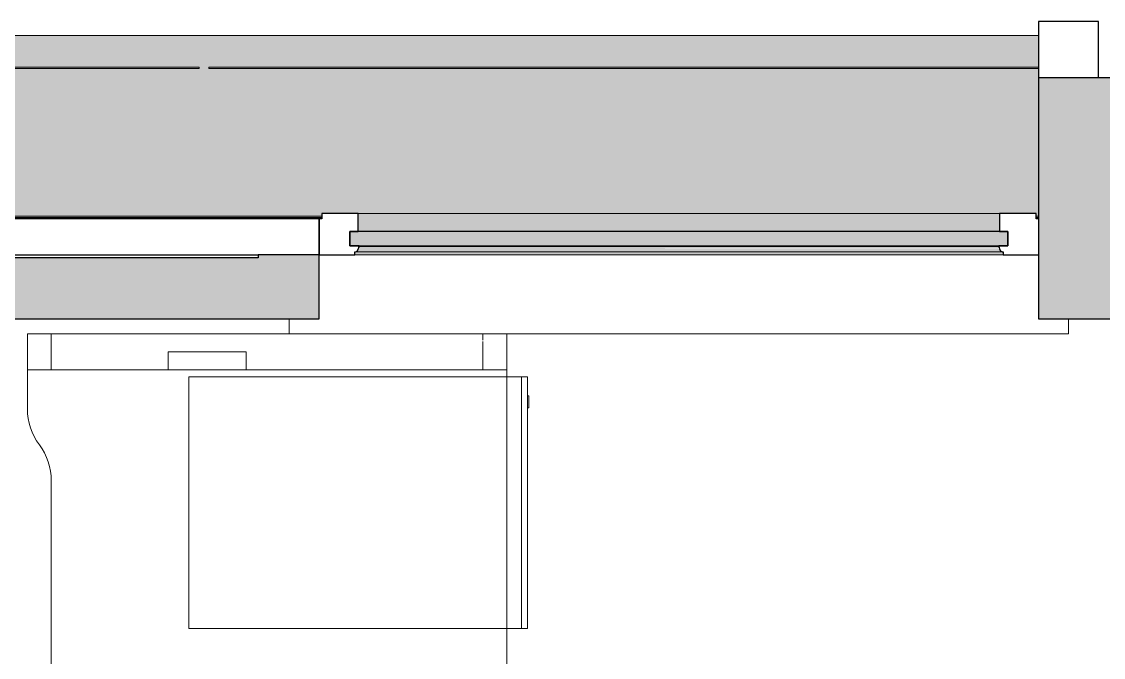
# Model space of a CAD drawing. Header units: millimetres. Extents: x 155927 to 317870, y -36033 to 97293.
# Drawn here: x 227996 to 229801, y 33681 to 34742 of the extents above; entities that cross this region are included whole.
import ezdxf

# ---------------------------------------------------------------- set-up
doc = ezdxf.new("R2010")
doc.units = ezdxf.units.MM
doc.header["$MEASUREMENT"] = 0
for name, color, linetype, lineweight in [('A-GENM', 8, 'CONTINUOUS', 9), ('A-GLAZ', 7, 'CONTINUOUS', 9), ('A-GLAZ-CWMG', 7, 'CONTINUOUS', 9), ('A-WALL', 7, 'CONTINUOUS', 9), ('A-WALL-PATT', 7, 'CONTINUOUS', 9), ('I-FURN', 8, 'CONTINUOUS', 9), ('I-WALL', 7, 'CONTINUOUS', 9)]:
    doc.layers.add(name, color=color, linetype=linetype, lineweight=lineweight)

msp = doc.modelspace()

# ---------------------------------------------------------------- hatches: boundary and pattern name
at = {"layer": 'A-GLAZ'}
for points in [[(222332.7, 34417), (223441.2, 34417), (223441.2, 34421.6), (224632.5, 34421.6), (224632.5, 34417), (225969.2, 34417), (225969.2, 34421.6), (227160.5, 34421.6), (227160.5, 34417), (228497.2, 34417), (228497.2, 34421.6), (229688.5, 34421.6), (229688.5, 34417), (229692.8, 34417), (229692.8, 34718.6), (220908.8, 34718.6), (220908.8, 34417), (220913.2, 34417), (220913.2, 34421.6), (222104.5, 34421.6), (222104.5, 34417), (222114.2, 34417)], [(228558, 34391.7), (229627.6, 34391.7), (229627.6, 34421.6), (228558, 34421.6)], [(228544.1, 34367.7), (229641.6, 34367.7), (229641.6, 34391.7), (228544.1, 34391.7)], [(228552, 34352.8), (229633.6, 34352.8), (229633.6, 34357.7), (228552, 34357.7)], [(228553.6, 34357.7), (229630.8, 34358.2), (229628.1, 34361.3), (229627.4, 34362.7), (228557.8, 34362.7), (228556, 34359), (228554.9, 34358.2)], [(228557.8, 34362.7), (229627.6, 34363.7), (229626.4, 34366.6), (228559.3, 34366.6), (228558, 34363.7)]]:
    msp.add_hatch(color=256, dxfattribs=at).paths.add_polyline_path(points, flags=0)
h = msp.add_hatch(color=256, dxfattribs=at)
h.paths.add_polyline_path([(220908.8, 34414.8), (220913.2, 34414.8), (220913.2, 34417), (220908.8, 34417)], flags=0)
h.paths.add_polyline_path([(222104.5, 34414.8), (223441.2, 34414.8), (223441.2, 34417), (222104.5, 34417)], flags=0)
h.paths.add_polyline_path([(224632.5, 34414.8), (225969.2, 34414.8), (225969.2, 34417), (224632.5, 34417)], flags=0)
h.paths.add_polyline_path([(227160.5, 34414.8), (228497.2, 34414.8), (228497.2, 34417), (227160.5, 34417)], flags=0)
h.paths.add_polyline_path([(229688.5, 34414.8), (229692.8, 34414.8), (229692.8, 34417), (229688.5, 34417)], flags=0)
h = msp.add_hatch(color=256, dxfattribs=at)
h.paths.add_polyline_path([(220968, 34357.7), (220970.9, 34358.2), (220969.6, 34358.3)], flags=0)
h.paths.add_polyline_path([(222048.1, 34357.7), (222046.8, 34358.9), (222046.8, 34358.2)], flags=0)
h.paths.add_polyline_path([(224576.1, 34357.7), (224574.8, 34358.9), (224574.8, 34358.2)], flags=0)
h.paths.add_polyline_path([(223496, 34357.7), (223498.9, 34358.2), (223497.6, 34358.3)], flags=0)
h.paths.add_polyline_path([(227104.1, 34357.7), (227102.8, 34358.9), (227102.8, 34358.2)], flags=0)
h.paths.add_polyline_path([(226024, 34357.7), (226026.9, 34358.2), (226025.6, 34358.3)], flags=0)
h.paths.add_polyline_path([(229632.1, 34357.7), (229630.8, 34358.9), (229630.8, 34358.2)], flags=0)
at = {"layer": 'A-WALL-PATT'}
h = msp.add_hatch(color=256, dxfattribs=at)
h.paths.add_polyline_path([(156460.8, 34347.6), (157908.8, 34347.6), (157908.8, 34647.6), (156460.8, 34647.6)], flags=0)
h.paths.add_polyline_path([(166692.8, 34347.6), (185283.8, 34347.6), (185283.8, 34647.6), (166692.8, 34647.6)], flags=0)
h.paths.add_polyline_path([(187318, 34347.6), (190658.8, 34347.6), (190658.8, 34647.6), (187318, 34647.6)], flags=0)
h.paths.add_polyline_path([(196942.8, 34347.6), (200283.7, 34347.6), (200283.7, 34647.6), (196942.8, 34647.6)], flags=0)
h.paths.add_polyline_path([(202317.8, 34347.6), (220908.8, 34347.6), (220908.8, 34647.6), (202317.8, 34647.6)], flags=0)
h.paths.add_polyline_path([(229692.8, 34347.6), (231140.8, 34347.6), (231140.8, 34647.6), (229692.8, 34647.6)], flags=0)
h = msp.add_hatch(color=256, dxfattribs=at)
h.paths.add_polyline_path([(230840.8, 34245.6), (230840.8, 34347.6), (229692.8, 34347.6), (229692.8, 34245.6), (230738.8, 34245.6)], flags=0)
h.paths.add_polyline_path([(220227.7, 34245.6), (220908.8, 34245.6), (220908.8, 34347.6), (219018.8, 34347.6), (219018.8, 34245.6)], flags=0)
for points in [[(228492.8, 34245.6), (228492.8, 34347.6), (227164.8, 34347.6), (227164.8, 34245.6), (228347.2, 34245.6)], [(228492.8, 34347.6), (228492.8, 34352.8), (228390.8, 34352.8), (228390.8, 34347.6)]]:
    msp.add_hatch(color=256, dxfattribs=at).paths.add_polyline_path(points, flags=0)

# ---------------------------------------------------------------- linework, layer by layer
at = {"layer": 'A-GENM'}
for p, q in [((228442.8, 34245.6), (228442.8, 34220.6)), ((229742.8, 34220.6), (229742.8, 34245.6)), ((228442.8, 34220.6), (229742.8, 34220.6))]:
    msp.add_line(p, q, dxfattribs=at)
at = {"layer": 'A-GLAZ', "lineweight": 30}
for p, q in [((229792.8, 34741.6), (229692.8, 34741.6)), ((229692.8, 34741.6), (229692.8, 34647.6)), ((229792.8, 34647.6), (229792.8, 34741.6)), ((228492.8, 34412.6), (227164.8, 34412.6)), ((228492.8, 34352.8), (228492.8, 34412.6)), ((228497.2, 34412.6), (228492.8, 34412.6)), ((228492.8, 34412.6), (228492.8, 34352.8)), ((228558, 34421.6), (228497.2, 34421.6)), ((228497.2, 34421.6), (228497.2, 34412.6)), ((228558, 34391.7), (228558, 34421.6)), ((229688.5, 34421.6), (229627.6, 34421.6)), ((229627.6, 34421.6), (229627.6, 34391.7)), ((229688.5, 34412.6), (229688.5, 34421.6)), ((229692.8, 34412.6), (229688.5, 34412.6)), ((229641.6, 34391.7), (228544.1, 34391.7)), ((228544.1, 34391.7), (228544.1, 34367.7)), ((228544.1, 34367.7), (228544.1, 34391.7)), ((228544.1, 34391.7), (228558, 34391.7)), ((229627.6, 34391.7), (229641.6, 34391.7)), ((229641.6, 34367.7), (229641.6, 34391.7)), ((229641.6, 34391.7), (229641.6, 34367.7)), ((228544.1, 34367.7), (229641.6, 34367.7)), ((228559.3, 34367.7), (228544.1, 34367.7)), ((228552, 34352.8), (228552, 34357.7)), ((228552, 34357.7), (228553.6, 34357.7)), ((228559.3, 34366.6), (228559.3, 34367.7)), ((229641.6, 34367.7), (229626.4, 34367.7)), ((229626.4, 34367.7), (229626.4, 34366.6)), ((229632.1, 34357.7), (229633.6, 34357.7)), ((229633.6, 34357.7), (229633.6, 34352.8)), ((227266.8, 34352.8), (228390.8, 34352.8)), ((228492.8, 34352.8), (228552, 34352.8)), ((229633.6, 34352.8), (229692.8, 34352.8))]:
    msp.add_line(p, q, dxfattribs=at)
at = {"layer": 'A-GLAZ'}
for p, q in [((229692.8, 34718.6), (220908.8, 34718.6)), ((228497.2, 34417), (227160.5, 34417)), ((228497.2, 34414.8), (227160.5, 34414.8)), ((229627.6, 34421.6), (228558, 34421.6)), ((229692.8, 34417), (229688.5, 34417)), ((229692.8, 34414.8), (229688.5, 34414.8)), ((228553.6, 34357.7), (228552, 34357.7)), ((229632.1, 34357.7), (228553.6, 34357.7)), ((229626.4, 34366.6), (228559.3, 34366.6)), ((229633.6, 34357.7), (229632.1, 34357.7)), ((228552, 34352.8), (229633.6, 34352.8))]:
    msp.add_line(p, q, dxfattribs=at)
at = {"layer": 'A-GLAZ', "lineweight": 30}
for centre, radius, start, end in [((228552.5, 34363), 5.36, 281.9524, 356.5739), ((228565.2, 34362.2), 7.4, 143.4261, 176.5739), ((229620.5, 34362.2), 7.4, 3.4261, 36.5739), ((229633.2, 34363), 5.36, 183.4261, 258.0476)]:
    msp.add_arc(centre, radius, start, end, dxfattribs=at)
at = {"layer": 'A-GLAZ'}
for points, knots in [([(228553.6, 34357.7), (228554, 34357.8), (228554.7, 34358.1), (228555.5, 34358.5), (228555.9, 34358.8), (228556, 34359)], [0, 0, 0, 0, 0.2, 0.3, 0.4, 0.4, 0.4, 0.4]), ([(228557, 34360), (228557.1, 34360.2), (228557.3, 34360.6), (228557.7, 34361.5), (228557.8, 34362.2), (228557.8, 34362.7)], [0.6, 0.6, 0.6, 0.6, 0.7, 0.8, 1, 1, 1, 1]), ([(229627.8, 34362.7), (229627.9, 34362.2), (229628, 34361.5), (229628.4, 34360.6), (229628.6, 34360.2), (229628.7, 34360)], [-1, -1, -1, -1, -0.8, -0.7, -0.6, -0.6, -0.6, -0.6]), ([(229629.6, 34359), (229629.8, 34358.8), (229630.2, 34358.5), (229631, 34358.1), (229631.6, 34357.8), (229632.1, 34357.7)], [-0.4, -0.4, -0.4, -0.4, -0.3, -0.2, 0, 0, 0, 0])]:
    msp.add_open_spline(points, degree=3, knots=knots, dxfattribs=at)
for points in [[(228558.5, 34365.4), (228558.7, 34365.8), (228559, 34366.2), (228559.3, 34366.6)], [(229626.4, 34366.6), (229626.7, 34366.2), (229626.9, 34365.8), (229627.1, 34365.4)]]:
    msp.add_open_spline(points, degree=3, dxfattribs=at)
at = {"layer": 'A-GLAZ-CWMG'}
for p, q in [((227550.8, 34665.6), (228292.8, 34665.6)), ((228292.8, 34663.6), (227550.8, 34663.6)), ((228292.8, 34665.6), (228292.8, 34663.6)), ((228308.9, 34663.6), (228308.9, 34665.6)), ((228308.9, 34665.6), (229050.8, 34665.6)), ((229050.8, 34663.6), (228308.9, 34663.6)), ((229050.8, 34665.6), (229425.8, 34665.6)), ((229425.8, 34663.6), (229050.8, 34663.6)), ((229425.8, 34665.6), (229692.8, 34665.6)), ((229692.8, 34663.6), (229425.8, 34663.6))]:
    msp.add_line(p, q, dxfattribs=at)
at = {"layer": 'A-WALL', "lineweight": 30}
for p, q in [((231140.8, 34647.6), (229692.8, 34647.6)), ((229692.8, 34647.6), (229692.8, 34347.6))]:
    msp.add_line(p, q, dxfattribs=at)
at = {"layer": 'I-FURN'}
for p, q in [((228006, 34220.7), (228443, 34220.7)), ((228046, 34220.7), (228006, 34220.7)), ((228006, 34160.7), (228006, 34220.7)), ((228006, 34160.7), (228006, 34220.7)), ((228443, 34220.7), (228006, 34220.7)), ((228006, 34220.7), (228006, 34095.7)), ((228006, 34095.7), (228006, 34220.7)), ((228006, 34220.7), (228443, 34220.7)), ((228443, 34220.7), (228046, 34220.7)), ((228046, 34160.7), (228046, 34220.7)), ((228046, 34160.7), (228046, 34220.7)), ((228766, 34210.1), (228766, 34220.6)), ((228766, 34210.1), (228766, 34220.6)), ((228806, 34220.6), (228806, 34160.7)), ((228806, 34160.7), (228806, 34220.6)), ((228806, 32620.7), (228806, 34220.6)), ((228806, 34220.6), (228806, 32620.7)), ((228766, 34160.7), (228766, 34207.8)), ((228766, 34160.7), (228766, 34207.8)), ((228241, 34190.7), (228371, 34190.7)), ((228241, 34160.7), (228241, 34190.7)), ((228371, 34190.7), (228241, 34190.7)), ((228241, 34160.7), (228241, 34190.7)), ((228371, 34190.7), (228371, 34160.7)), ((228371, 34160.7), (228371, 34190.7)), ((228241, 34160.7), (228006, 34160.7)), ((228006, 34160.7), (228046, 34160.7)), ((228046, 34160.7), (228766, 34160.7)), ((228371, 34160.7), (228241, 34160.7)), ((228806, 34160.7), (228371, 34160.7)), ((228766, 34160.7), (228806, 34160.7)), ((228806, 34149.1), (228275.3, 34149.1)), ((228275.3, 34149.1), (228275.3, 33729.1)), ((228830.3, 34149.1), (228806, 34149.1)), ((228830.3, 34149.1), (228830.3, 33729.1)), ((228840.3, 34149.1), (228830.3, 34149.1)), ((228830.3, 33729.1), (228830.3, 34149.1)), ((228840.3, 33729.1), (228840.3, 34149.1)), ((228842.3, 34117.5), (228840.3, 34117.5)), ((228842.3, 34097.5), (228842.3, 34117.5)), ((228842.3, 34117.5), (228842.3, 34097.5)), ((228840.3, 34097.5), (228842.3, 34097.5)), ((228046, 33975.7), (228046, 33143.4)), ((228046, 33143.4), (228046, 33975.7)), ((228275.3, 33729.1), (228806, 33729.1)), ((228806, 33729.1), (228830.3, 33729.1)), ((228830.3, 33729.1), (228840.3, 33729.1))]:
    msp.add_line(p, q, dxfattribs=at)
for centre, start, end in [((228106, 34095.7), 180, 216.8699), ((228106, 34095.7), 180, 216.8699), ((227946, 33975.7), 0, 36.8699), ((227946, 33975.7), 0, 36.8699)]:
    msp.add_arc(centre, 100, start, end, dxfattribs=at)
at = {"layer": 'I-WALL', "lineweight": 30}
for p, q in [((228390.8, 34347.6), (227266.8, 34347.6)), ((228390.8, 34352.8), (228390.8, 34347.6)), ((228492.8, 34352.8), (228390.8, 34352.8)), ((228492.8, 34347.6), (228492.8, 34352.8)), ((228492.8, 34245.6), (228492.8, 34347.6)), ((229692.8, 34347.6), (229692.8, 34245.6)), ((227164.8, 34245.6), (228492.8, 34245.6)), ((229692.8, 34245.6), (230738.8, 34245.6))]:
    msp.add_line(p, q, dxfattribs=at)

doc.saveas('drawing.dxf')
